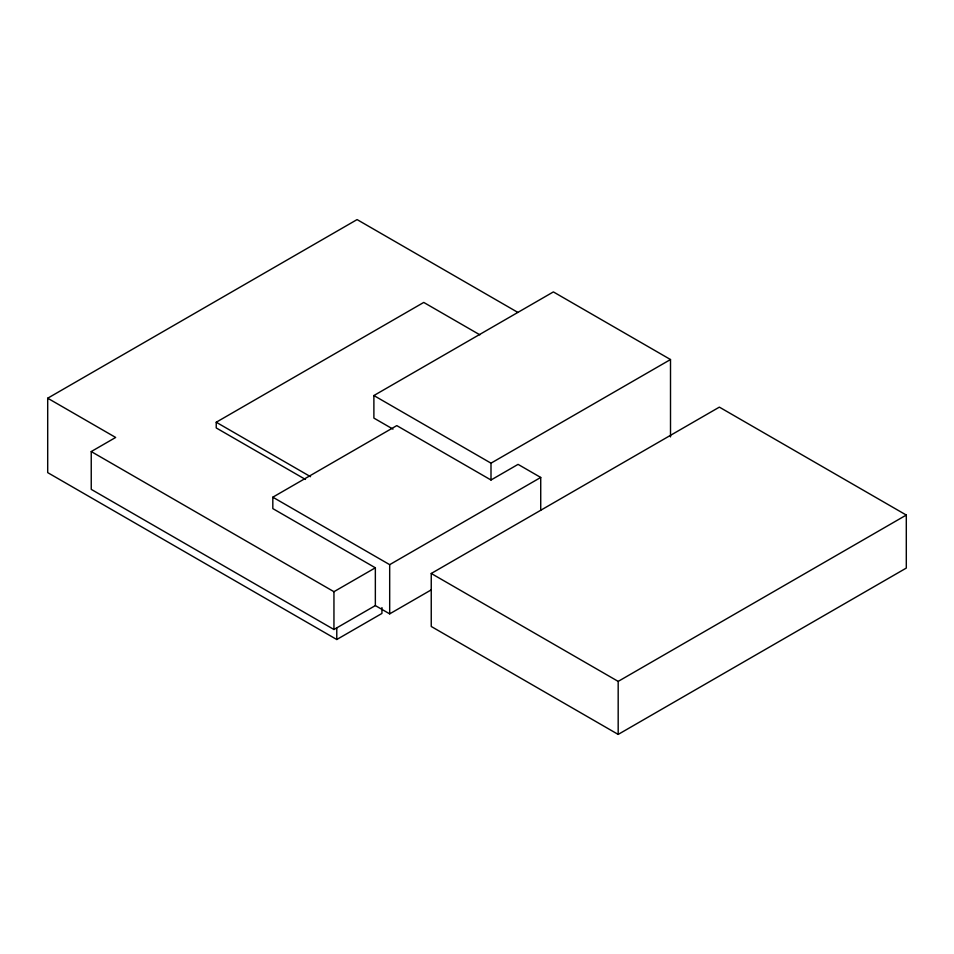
<?xml version="1.0" encoding="UTF-8"?>
<svg xmlns="http://www.w3.org/2000/svg" width="954" height="954" viewBox="0 0 954 954"><rect width="100%" height="100%" fill="white"/><g stroke="black" fill="none" stroke-linecap="round" stroke-linejoin="round"><path stroke-width="1.43" d="M381.934 607.591L381.934 613.446L336.774 639.514L47.7 472.624L47.7 398.212L357.082 219.587L517.879 312.423M431.244 589.87L389.685 613.863L375.351 605.587L333.948 629.497L91.238 489.366L91.238 451.564L115.661 437.457L47.7 398.212M305.459 479.445L216.236 427.941L216.236 422.24L423.743 302.43L479.85 334.818M392.976 429.109L373.885 418.09L373.885 395.54L553.38 291.912L670.507 359.539L670.507 436.896M375.351 605.587L375.351 567.797L272.82 508.601L272.82 497.189L396.792 425.615L491 480.005L518.07 464.371L540.727 477.453L540.727 510.259M373.885 395.54L491 463.167L670.507 359.539M91.238 451.564L333.948 591.695L375.351 567.797M272.82 497.189L389.685 564.661L540.727 477.453M431.244 573.473L719.364 407.131L906.3 515.053L906.3 568.071L618.18 734.413L431.244 626.48L431.244 573.473L618.18 681.394L906.3 515.053M216.236 422.24L310.551 476.69M618.18 681.394L618.18 734.413M491 463.167L491 480.005M389.685 564.661L389.685 613.863M336.774 627.804L336.774 639.514M333.948 591.695L333.948 629.497"/></g></svg>
